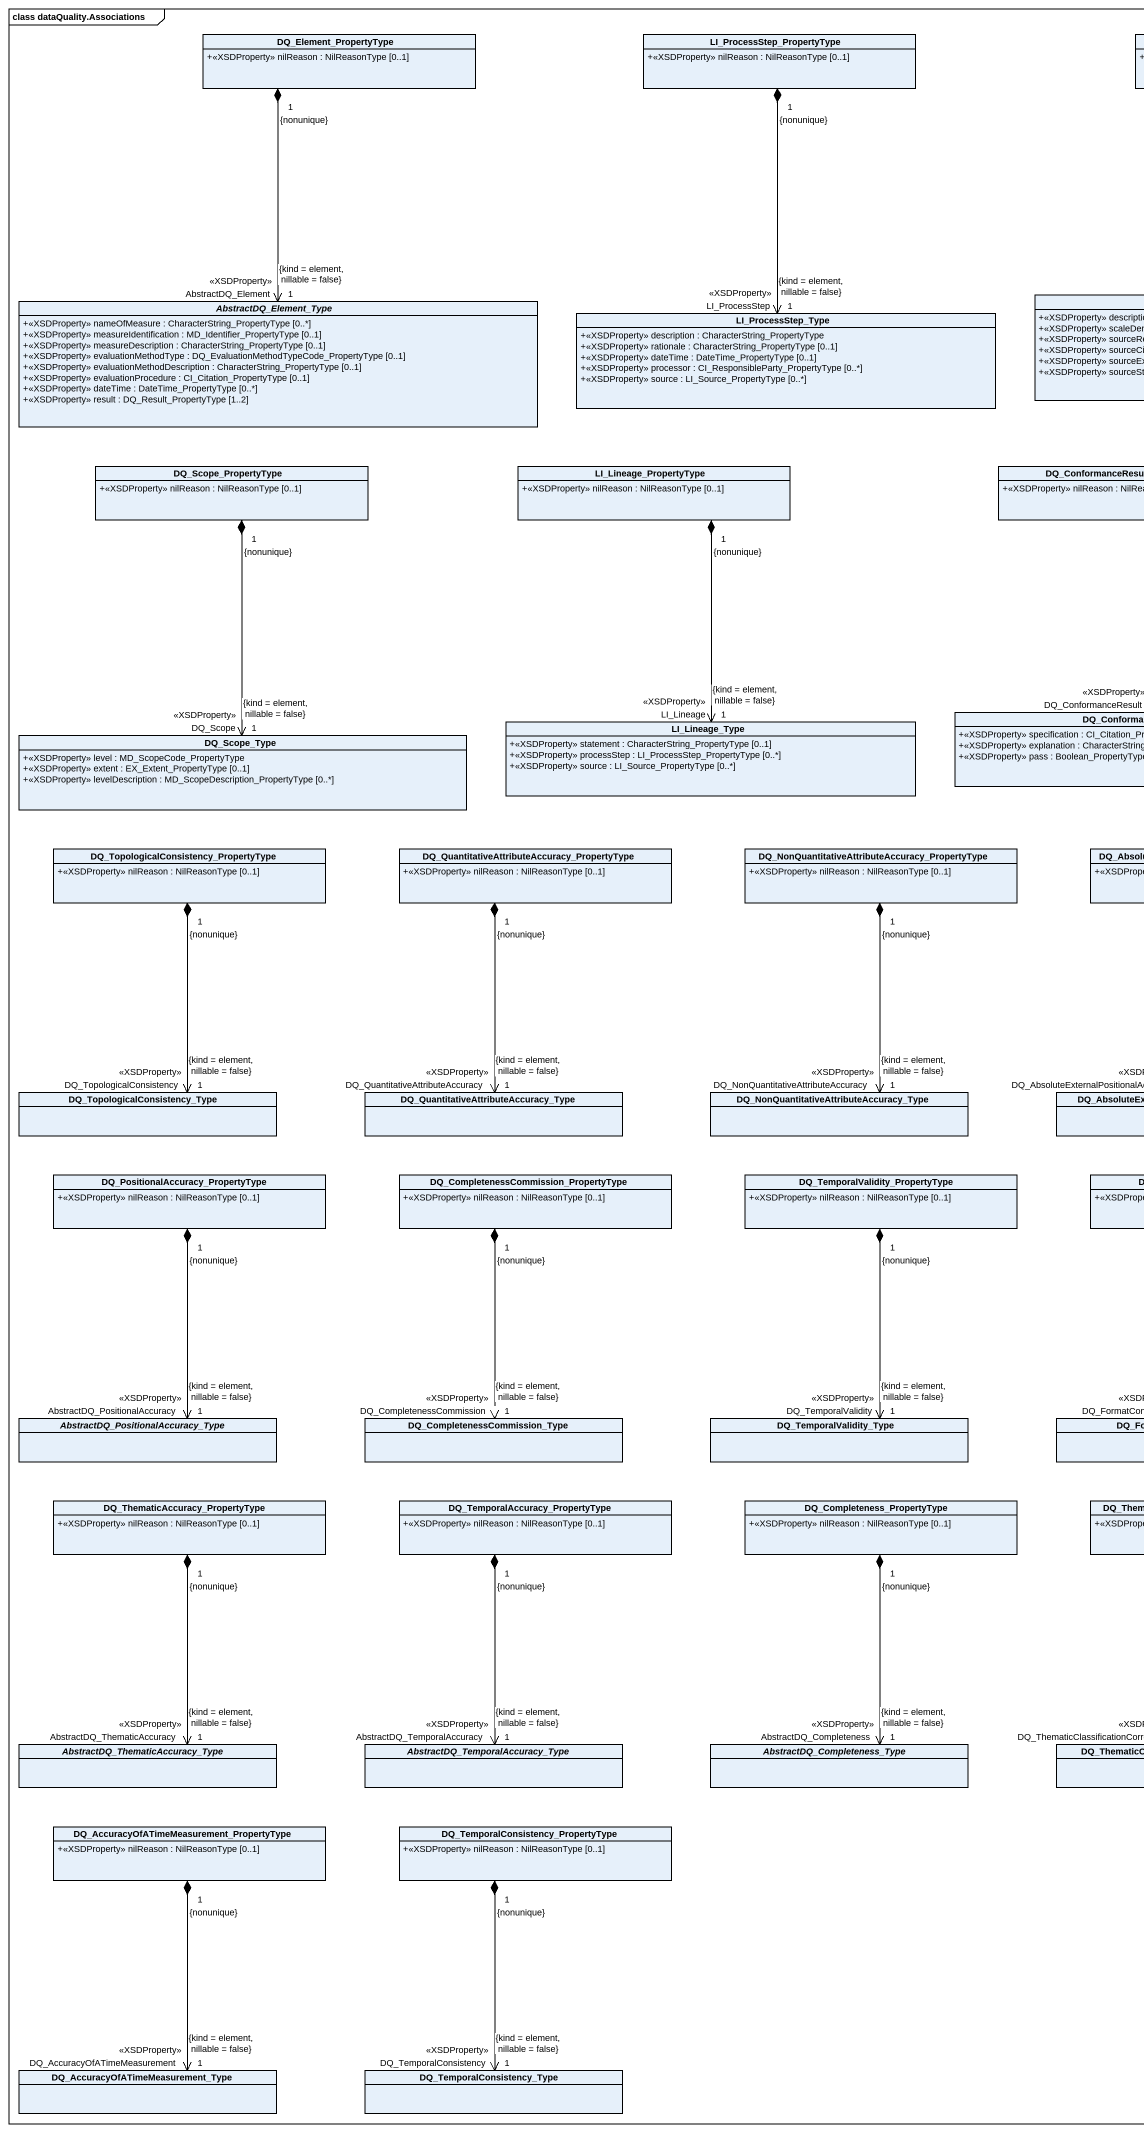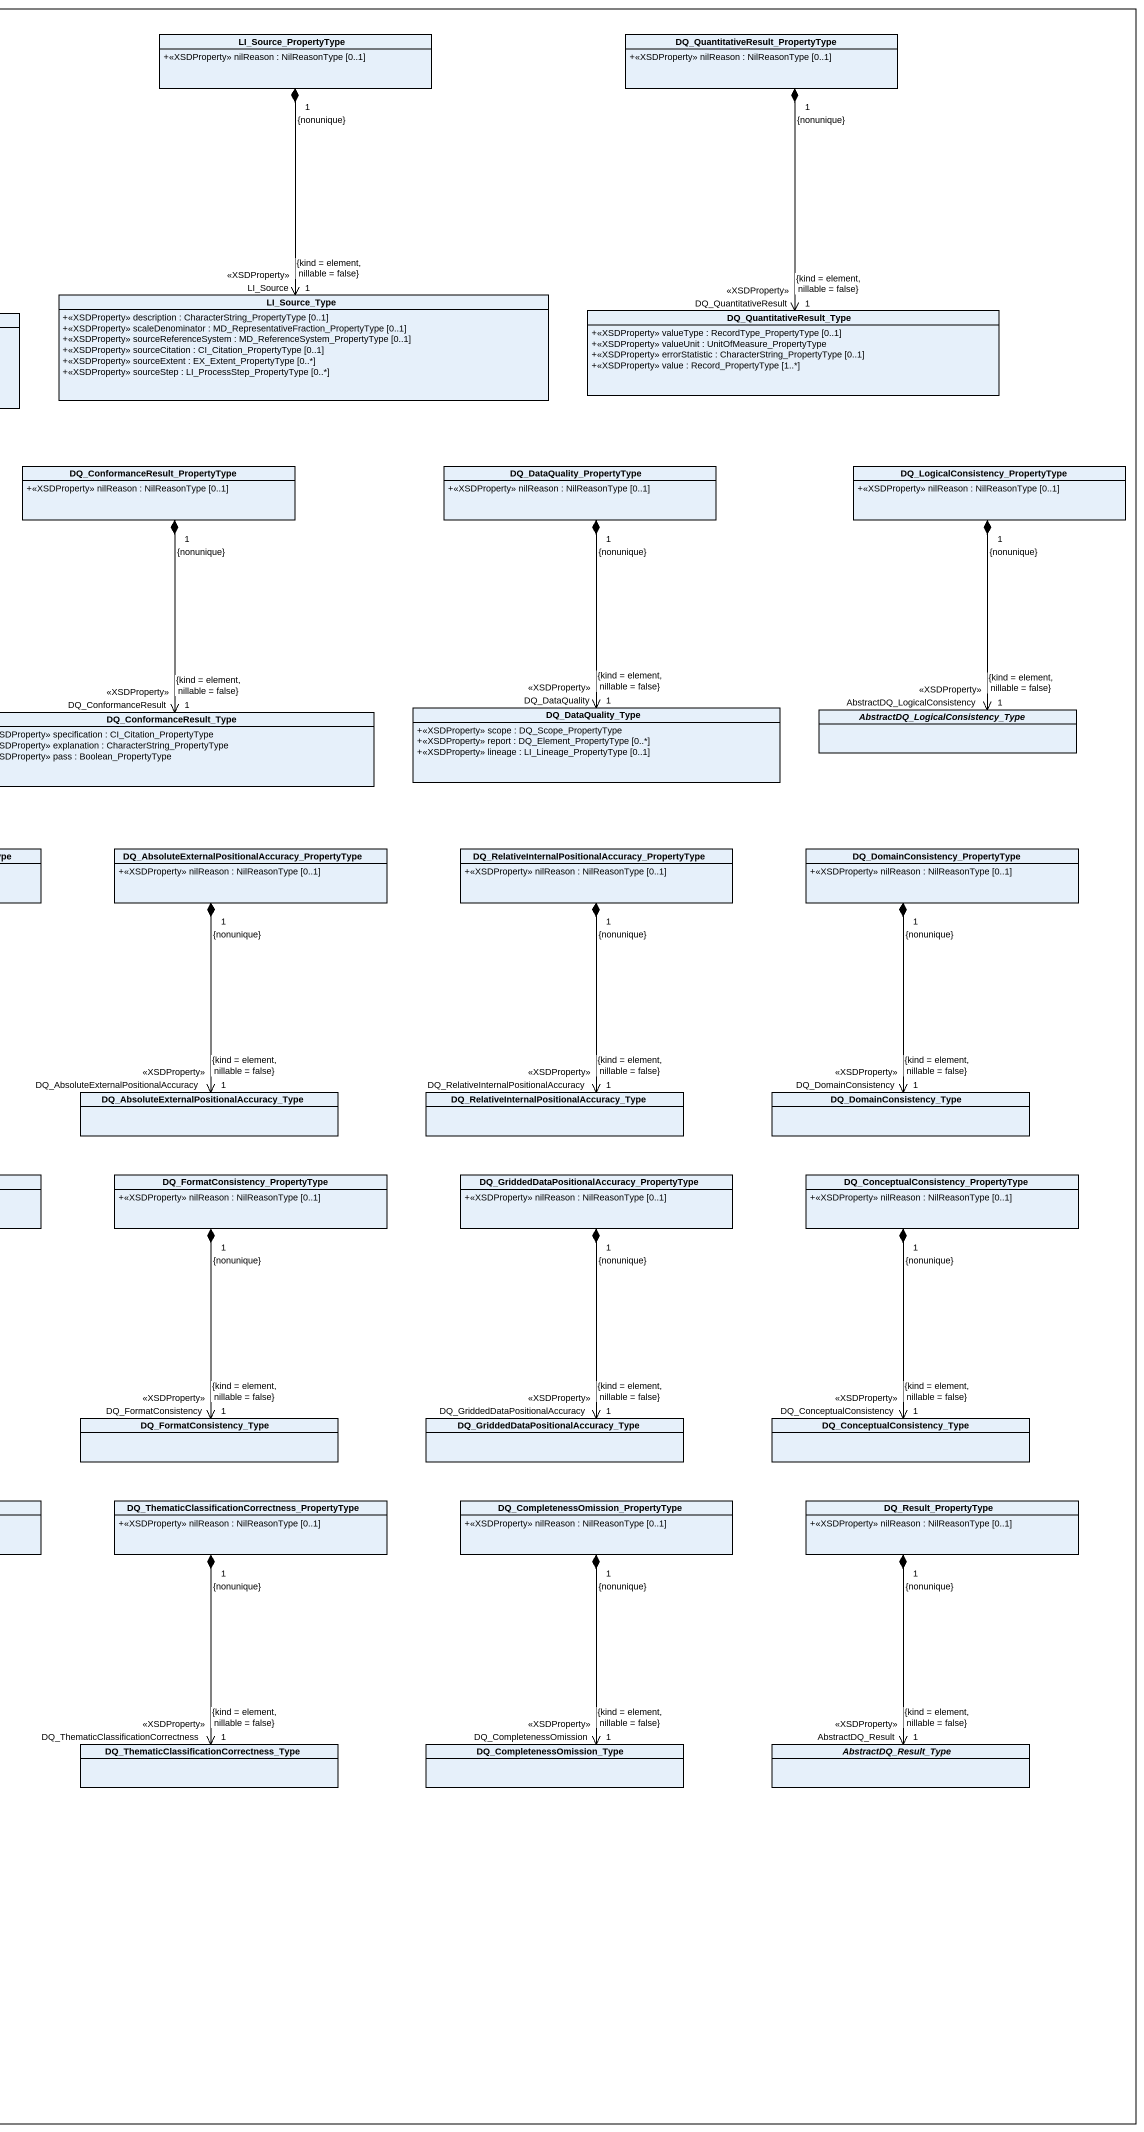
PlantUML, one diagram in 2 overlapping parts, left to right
@startuml
mainframe class dataQuality.Associations
hide circle
hide empty members
skinparam classAttributeIconSize 0
class DQ_Element_PropertyType {
  +<<XSDProperty>> nilReason : NilReasonType [0..1]
}
class LI_ProcessStep_PropertyType {
  +<<XSDProperty>> nilReason : NilReasonType [0..1]
}
class LI_Source_PropertyType {
  +<<XSDProperty>> nilReason : NilReasonType [0..1]
}
class "DQ_QuantitativeResult_PropertyType" as DQ_QuantitativeResult {
  +<<XSDProperty>> nilReason : NilReasonType [0..1]
}
abstract class AbstractDQ_Element_Type {
  +<<XSDProperty>> nameOfMeasure : CharacterString_PropertyType [0..*]
  +<<XSDProperty>> measureIdentification : MD_Identifier_PropertyType [0..1]
  +<<XSDProperty>> measureDescription : CharacterString_PropertyType [0..1]
  +<<XSDProperty>> evaluationMethodType : DQ_EvaluationMethodTypeCode_PropertyType [0..1]
  +<<XSDProperty>> evaluationMethodDescription : CharacterString_PropertyType [0..1]
  +<<XSDProperty>> evaluationProcedure : CI_Citation_PropertyType [0..1]
  +<<XSDProperty>> dateTime : DateTime_PropertyType [0..*]
  +<<XSDProperty>> result : DQ_Result_PropertyType [1..2]
}
class LI_ProcessStep_Type {
  +<<XSDProperty>> description : CharacterString_PropertyType
  +<<XSDProperty>> rationale : CharacterString_PropertyType [0..1]
  +<<XSDProperty>> dateTime : DateTime_PropertyType [0..1]
  +<<XSDProperty>> processor : CI_ResponsibleParty_PropertyType [0..*]
  +<<XSDProperty>> source : LI_Source_PropertyType [0..*]
}
class LI_Source_Type {
  +<<XSDProperty>> description : CharacterString_PropertyType [0..1]
  +<<XSDProperty>> scaleDenominator : MD_RepresentativeFraction_PropertyType [0..1]
  +<<XSDProperty>> sourceReferenceSystem : MD_ReferenceSystem_PropertyType [0..1]
  +<<XSDProperty>> sourceCitation : CI_Citation_PropertyType [0..1]
  +<<XSDProperty>> sourceExtent : EX_Extent_PropertyType [0..*]
  +<<XSDProperty>> sourceStep : LI_ProcessStep_PropertyType [0..*]
}
class DQ_QuantitativeResult_Type {
  +<<XSDProperty>> valueType : RecordType_PropertyType [0..1]
  +<<XSDProperty>> valueUnit : UnitOfMeasure_PropertyType
  +<<XSDProperty>> errorStatistic : CharacterString_PropertyType [0..1]
  +<<XSDProperty>> value : Record_PropertyType [1..*]
}
class DQ_Scope_PropertyType {
  +<<XSDProperty>> nilReason : NilReasonType [0..1]
}
class LI_Lineage_PropertyType {
  +<<XSDProperty>> nilReason : NilReasonType [0..1]
}
class "DQ_ConformanceResult_PropertyType" as DQ_ConformanceResult {
  +<<XSDProperty>> nilReason : NilReasonType [0..1]
}
class DQ_DataQuality_PropertyType {
  +<<XSDProperty>> nilReason : NilReasonType [0..1]
}
class "DQ_LogicalConsistency_PropertyType" as DQ_LogicalConsistency {
  +<<XSDProperty>> nilReason : NilReasonType [0..1]
}
class DQ_ConformanceResult_Type {
  +<<XSDProperty>> specification : CI_Citation_PropertyType
  +<<XSDProperty>> explanation : CharacterString_PropertyType
  +<<XSDProperty>> pass : Boolean_PropertyType
}
class DQ_DataQuality_Type {
  +<<XSDProperty>> scope : DQ_Scope_PropertyType
  +<<XSDProperty>> report : DQ_Element_PropertyType [0..*]
  +<<XSDProperty>> lineage : LI_Lineage_PropertyType [0..1]
}
abstract class "AbstractDQ_LogicalConsistency_Type" as AbstractDQ
class DQ_Scope_Type {
  +<<XSDProperty>> level : MD_ScopeCode_PropertyType
  +<<XSDProperty>> extent : EX_Extent_PropertyType [0..1]
  +<<XSDProperty>> levelDescription : MD_ScopeDescription_PropertyType [0..*]
}
class LI_Lineage_Type {
  +<<XSDProperty>> statement : CharacterString_PropertyType [0..1]
  +<<XSDProperty>> processStep : LI_ProcessStep_PropertyType [0..*]
  +<<XSDProperty>> source : LI_Source_PropertyType [0..*]
}
class "DQ_TopologicalConsistency_PropertyType" as DQ_TopologicalConsistency {
  +<<XSDProperty>> nilReason : NilReasonType [0..1]
}
class "DQ_QuantitativeAttributeAccuracy_PropertyType" as DQ_QuantitativeAttributeAccu {
  +<<XSDProperty>> nilReason : NilReasonType [0..1]
}
class "DQ_NonQuantitativeAttributeAccuracy_PropertyType" as DQ_NonQuantitativeAttributeA {
  +<<XSDProperty>> nilReason : NilReasonType [0..1]
}
class "DQ_AbsoluteExternalPositionalAccuracy_PropertyType" as DQ_AbsoluteExternalPositiona {
  +<<XSDProperty>> nilReason : NilReasonType [0..1]
}
class "DQ_RelativeInternalPositionalAccuracy_PropertyType" as DQ_RelativeInternalPositiona {
  +<<XSDProperty>> nilReason : NilReasonType [0..1]
}
class "DQ_DomainConsistency_PropertyType" as DQ_DomainConsistency {
  +<<XSDProperty>> nilReason : NilReasonType [0..1]
}
class "DQ_TopologicalConsistency_Type" as DQ_TopologicalConsistency_2
class "DQ_QuantitativeAttributeAccuracy_Type" as DQ_QuantitativeAttributeAccu_2
class "DQ_NonQuantitativeAttributeAccuracy_Type" as DQ_NonQuantitativeAttributeA_2
class "DQ_AbsoluteExternalPositionalAccuracy_Type" as DQ_AbsoluteExternalPositiona_2
class "DQ_RelativeInternalPositionalAccuracy_Type" as DQ_RelativeInternalPositiona_2
class DQ_DomainConsistency_Type
class "DQ_PositionalAccuracy_PropertyType" as DQ_PositionalAccuracy {
  +<<XSDProperty>> nilReason : NilReasonType [0..1]
}
class "DQ_CompletenessCommission_PropertyType" as DQ_CompletenessCommission {
  +<<XSDProperty>> nilReason : NilReasonType [0..1]
}
class "DQ_TemporalValidity_PropertyType" as DQ_TemporalValidity {
  +<<XSDProperty>> nilReason : NilReasonType [0..1]
}
class "DQ_FormatConsistency_PropertyType" as DQ_FormatConsistency {
  +<<XSDProperty>> nilReason : NilReasonType [0..1]
}
class "DQ_GriddedDataPositionalAccuracy_PropertyType" as DQ_GriddedDataPositionalAccu {
  +<<XSDProperty>> nilReason : NilReasonType [0..1]
}
class "DQ_ConceptualConsistency_PropertyType" as DQ_ConceptualConsistency {
  +<<XSDProperty>> nilReason : NilReasonType [0..1]
}
abstract class "AbstractDQ_PositionalAccuracy_Type" as AbstractDQ_2
class "DQ_CompletenessCommission_Type" as DQ_CompletenessCommission_2
class DQ_TemporalValidity_Type
class DQ_FormatConsistency_Type
class "DQ_GriddedDataPositionalAccuracy_Type" as DQ_GriddedDataPositionalAccu_2
class "DQ_ConceptualConsistency_Type" as DQ_ConceptualConsistency_2
class "DQ_ThematicAccuracy_PropertyType" as DQ_ThematicAccuracy {
  +<<XSDProperty>> nilReason : NilReasonType [0..1]
}
class "DQ_TemporalAccuracy_PropertyType" as DQ_TemporalAccuracy {
  +<<XSDProperty>> nilReason : NilReasonType [0..1]
}
class DQ_Completeness_PropertyType {
  +<<XSDProperty>> nilReason : NilReasonType [0..1]
}
class "DQ_ThematicClassificationCorrectness_PropertyType" as DQ_ThematicClassificationCor {
  +<<XSDProperty>> nilReason : NilReasonType [0..1]
}
class "DQ_CompletenessOmission_PropertyType" as DQ_CompletenessOmission {
  +<<XSDProperty>> nilReason : NilReasonType [0..1]
}
class DQ_Result_PropertyType {
  +<<XSDProperty>> nilReason : NilReasonType [0..1]
}
abstract class "AbstractDQ_ThematicAccuracy_Type" as AbstractDQ_ThematicAccuracy
abstract class "AbstractDQ_TemporalAccuracy_Type" as AbstractDQ_TemporalAccuracy
abstract class AbstractDQ_Completeness_Type
class "DQ_ThematicClassificationCorrectness_Type" as DQ_ThematicClassificationCor_2
class DQ_CompletenessOmission_Type
abstract class AbstractDQ_Result_Type
class "DQ_AccuracyOfATimeMeasurement_PropertyType" as DQ_AccuracyOfATimeMeasuremen {
  +<<XSDProperty>> nilReason : NilReasonType [0..1]
}
class "DQ_TemporalConsistency_PropertyType" as DQ_TemporalConsistency {
  +<<XSDProperty>> nilReason : NilReasonType [0..1]
}
class "DQ_AccuracyOfATimeMeasurement_Type" as DQ_AccuracyOfATimeMeasuremen_2
class DQ_TemporalConsistency_Type
DQ_Element_PropertyType "1\n{nonunique}" *--> "AbstractDQ_Element\n<<XSDProperty>>\n1\n{kind = element, nillable = false}" AbstractDQ_Element_Type
LI_ProcessStep_PropertyType "1\n{nonunique}" *--> "LI_ProcessStep\n<<XSDProperty>>\n1\n{kind = element, nillable = false}" LI_ProcessStep_Type
LI_Source_PropertyType "1\n{nonunique}" *--> "LI_Source\n<<XSDProperty>>\n1\n{kind = element, nillable = false}" LI_Source_Type
DQ_QuantitativeResult "1\n{nonunique}" *--> "DQ_QuantitativeResult\n<<XSDProperty>>\n1\n{kind = element, nillable = false}" DQ_QuantitativeResult_Type
DQ_Scope_PropertyType "1\n{nonunique}" *--> "DQ_Scope\n<<XSDProperty>>\n1\n{kind = element, nillable = false}" DQ_Scope_Type
LI_Lineage_PropertyType "1\n{nonunique}" *--> "LI_Lineage\n<<XSDProperty>>\n1\n{kind = element, nillable = false}" LI_Lineage_Type
DQ_ConformanceResult "1\n{nonunique}" *--> "DQ_ConformanceResult\n<<XSDProperty>>\n1\n{kind = element, nillable = false}" DQ_ConformanceResult_Type
DQ_DataQuality_PropertyType "1\n{nonunique}" *--> "DQ_DataQuality\n<<XSDProperty>>\n1\n{kind = element, nillable = false}" DQ_DataQuality_Type
DQ_LogicalConsistency "1\n{nonunique}" *--> "AbstractDQ_LogicalConsistency\n<<XSDProperty>>\n1\n{kind = element, nillable = false}" AbstractDQ
DQ_TopologicalConsistency "1\n{nonunique}" *--> "DQ_TopologicalConsistency\n<<XSDProperty>>\n1\n{kind = element, nillable = false}" DQ_TopologicalConsistency_2
DQ_QuantitativeAttributeAccu "1\n{nonunique}" *--> "DQ_QuantitativeAttributeAccuracy\n<<XSDProperty>>\n1\n{kind = element, nillable = false}" DQ_QuantitativeAttributeAccu_2
DQ_NonQuantitativeAttributeA "1\n{nonunique}" *--> "DQ_NonQuantitativeAttributeAccuracy\n<<XSDProperty>>\n1\n{kind = element, nillable = false}" DQ_NonQuantitativeAttributeA_2
DQ_AbsoluteExternalPositiona "1\n{nonunique}" *--> "DQ_AbsoluteExternalPositionalAccuracy\n<<XSDProperty>>\n1\n{kind = element, nillable = false}" DQ_AbsoluteExternalPositiona_2
DQ_RelativeInternalPositiona "1\n{nonunique}" *--> "DQ_RelativeInternalPositionalAccuracy\n<<XSDProperty>>\n1\n{kind = element, nillable = false}" DQ_RelativeInternalPositiona_2
DQ_DomainConsistency "1\n{nonunique}" *--> "DQ_DomainConsistency\n<<XSDProperty>>\n1\n{kind = element, nillable = false}" DQ_DomainConsistency_Type
DQ_PositionalAccuracy "1\n{nonunique}" *--> "AbstractDQ_PositionalAccuracy\n<<XSDProperty>>\n1\n{kind = element, nillable = false}" AbstractDQ_2
DQ_CompletenessCommission "1\n{nonunique}" *--> "DQ_CompletenessCommission\n<<XSDProperty>>\n1\n{kind = element, nillable = false}" DQ_CompletenessCommission_2
DQ_TemporalValidity "1\n{nonunique}" *--> "DQ_TemporalValidity\n<<XSDProperty>>\n1\n{kind = element, nillable = false}" DQ_TemporalValidity_Type
DQ_FormatConsistency "1\n{nonunique}" *--> "DQ_FormatConsistency\n<<XSDProperty>>\n1\n{kind = element, nillable = false}" DQ_FormatConsistency_Type
DQ_GriddedDataPositionalAccu "1\n{nonunique}" *--> "DQ_GriddedDataPositionalAccuracy\n<<XSDProperty>>\n1\n{kind = element, nillable = false}" DQ_GriddedDataPositionalAccu_2
DQ_ConceptualConsistency "1\n{nonunique}" *--> "DQ_ConceptualConsistency\n<<XSDProperty>>\n1\n{kind = element, nillable = false}" DQ_ConceptualConsistency_2
DQ_ThematicAccuracy "1\n{nonunique}" *--> "AbstractDQ_ThematicAccuracy\n<<XSDProperty>>\n1\n{kind = element, nillable = false}" AbstractDQ_ThematicAccuracy
DQ_TemporalAccuracy "1\n{nonunique}" *--> "AbstractDQ_TemporalAccuracy\n<<XSDProperty>>\n1\n{kind = element, nillable = false}" AbstractDQ_TemporalAccuracy
DQ_Completeness_PropertyType "1\n{nonunique}" *--> "AbstractDQ_Completeness\n<<XSDProperty>>\n1\n{kind = element, nillable = false}" AbstractDQ_Completeness_Type
DQ_ThematicClassificationCor "1\n{nonunique}" *--> "DQ_ThematicClassificationCorrectness\n<<XSDProperty>>\n1\n{kind = element, nillable = false}" DQ_ThematicClassificationCor_2
DQ_CompletenessOmission "1\n{nonunique}" *--> "DQ_CompletenessOmission\n<<XSDProperty>>\n1\n{kind = element, nillable = false}" DQ_CompletenessOmission_Type
DQ_Result_PropertyType "1\n{nonunique}" *--> "AbstractDQ_Result\n<<XSDProperty>>\n1\n{kind = element, nillable = false}" AbstractDQ_Result_Type
DQ_AccuracyOfATimeMeasuremen "1\n{nonunique}" *--> "DQ_AccuracyOfATimeMeasurement\n<<XSDProperty>>\n1\n{kind = element, nillable = false}" DQ_AccuracyOfATimeMeasuremen_2
DQ_TemporalConsistency "1\n{nonunique}" *--> "DQ_TemporalConsistency\n<<XSDProperty>>\n1\n{kind = element, nillable = false}" DQ_TemporalConsistency_Type
@enduml
